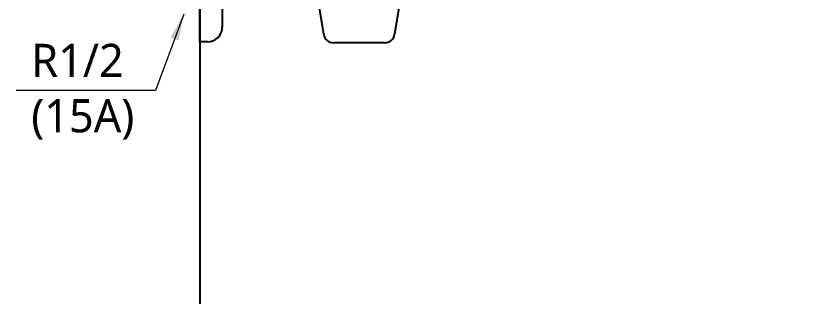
# Model space of a CAD drawing. Extents: x 1738 to 4401, y -320 to 1921.
# Drawn here: x 1832 to 2436, y 865 to 1076 of the extents above; entities that cross this region are included whole.
import ezdxf

# ---------------------------------------------------------------- set-up
doc = ezdxf.new("R2010")
doc.units = 0
doc.header["$LTSCALE"] = 3
doc.header["$MEASUREMENT"] = 0
doc.layers.get('0').update_dxf_attribs({"linetype": 'CONTINUOUS'})
for name, color, linetype in [('4', 4, 'CONTINUOUS'), ('6', 6, 'CONTINUOUS'), ('FAUCET', 4, 'CONTINUOUS')]:
    doc.layers.add(name, color=color, linetype=linetype)
doc.styles.add('GHS', font='romans', dxfattribs={"bigfont": 'ghs'})
doc.styles.get("Standard").update_dxf_attribs({"font": 'NanumGothic.ttf'})
doc.dimstyles.get("Standard").update_dxf_attribs({"dimtxt": 0.18, "dimasz": 0.18, "dimexe": 0.18, "dimexo": 0.0625, "dimgap": 0.09, "dimtad": 0, "dimtih": 1, "dimtoh": 1, "dimdec": 4, "dimzin": 0, "dimdsep": 46, "dimtxsty": 'Standard', "dimcen": 0.09, "dimadec": 0, "dimazin": 0, "dimtfac": 1, "dimtdec": 4, "dimtofl": 0, "dimtmove": 0, "dimatfit": 3, "dimfxl": 0, "dimtolj": 1, "dimtzin": 0, "dimarcsym": 0})

msp = doc.modelspace()

# ---------------------------------------------------------------- linework, layer by layer
at = {"layer": '4'}
for p, q in [((1970.15, 1057.12), (1970.15, 1117.12)), ((1987.15, 1106.12), (1987.15, 1068.12)), ((1976.15, 1057.12), (1970.15, 1057.12))]:
    msp.add_line(p, q, dxfattribs=at)
msp.add_arc((1976.15, 1068.12), 11, 270, 0, dxfattribs=at)
at = {"layer": '6'}
msp.add_lwpolyline([(4399.49, 1782.12), (1970.15, 1782.12), (1970.15, -122.88), (3867.55, -122.88), (3867.55, 887.12)], dxfattribs=at)
at = {"layer": 'FAUCET', "color": 4}
for p, q in [((2060.14, 1082.56), (2063.45, 1062.7)), ((2120.14, 1082.56), (2116.84, 1062.7)), ((2109.25, 1056.28), (2071.04, 1056.28))]:
    msp.add_line(p, q, dxfattribs=at)
for centre, start, end in [((2071.04, 1063.97), 189.46232, 270), ((2109.25, 1063.97), 270, 350.53768)]:
    msp.add_arc(centre, 7.69, start, end, dxfattribs=at)

# ---------------------------------------------------------------- texts
at = {"color": 2, "insert": (1843.33, 1055.52), "char_height": 25, "attachment_point": 1, "style": 'GHS'}
msp.add_mtext_dynamic_manual_height_columns('{\\fNanumGothic|b0|i0|c0|p50;R1/2\\P(15A)}', width=65.7242, gutter_width=20, heights=[0], dxfattribs=at)

# ---------------------------------------------------------------- leaders
at = {"linetype": 'Continuous', "lineweight": 5}
msp.add_leader([(1958.15, 1077.87), (1936.74, 1020.43), (1831.87, 1020.43)], dimstyle='Standard', override={"dimtxt": 30, "dimasz": 20, "dimexe": 0.8, "dimexo": 1, "dimgap": 1, "dimtad": 0, "dimtih": 0, "dimtoh": 0, "dimdec": 0, "dimzin": 8, "dimclrd": 3, "dimclre": 3, "dimclrt": 2, "dimazin": 2, "dimtdec": 0, "dimtix": 1, "dimtofl": 1, "dimlwd": 0, "dimarcsym": 1}, dxfattribs=at)

doc.saveas('drawing.dxf')
